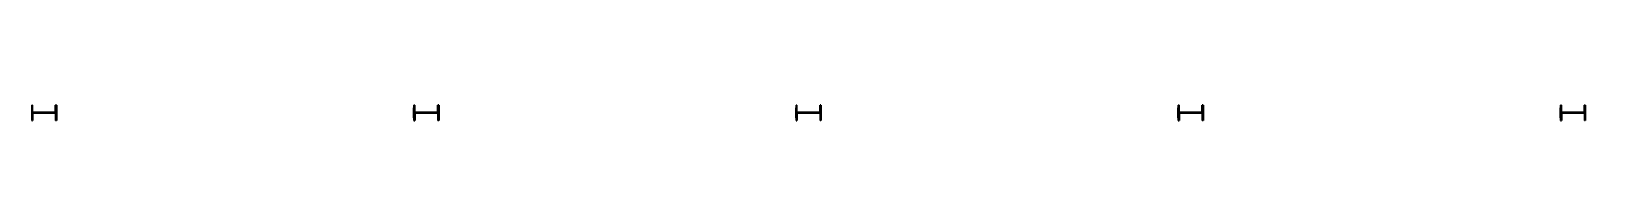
# Model space of a CAD drawing. Extents: x 0 to 768453, y -150 to 32537.
# Drawn here: x 104756 to 135853, y -150 to 537 of the extents above; entities that cross this region are included whole.
import ezdxf
from ezdxf.enums import TextEntityAlignment as Align

# ---------------------------------------------------------------- set-up
doc = ezdxf.new("R2010")
doc.units = 0

msp = doc.modelspace()

# ---------------------------------------------------------------- linework, layer by layer
at = {"layer": 'C1'}
for p, q in [((104756, 150), (104756, -150)), ((104756, 150), (104774, 150)), ((104756, 150, 3330), (104756, -150, 3330)), ((104756, 150, 3330), (104774, 150, 3330)), ((104756, 150, 6460), (104756, -150, 6460)), ((104756, 150, 6460), (104774, 150, 6460)), ((104774, 5.5), (104774, 150)), ((104774, 5.5, 3330), (104774, 150, 3330)), ((104774, 5.5, 6460), (104774, 150, 6460)), ((105226, 5.5), (104774, 5.5)), ((104774, 5.5), (104774, 5.5)), ((104774, 5.5), (104774, 5.5)), ((104774, 5.5), (104774, 5.5)), ((105226, 5.5, 3330), (104774, 5.5, 3330)), ((104774, 5.5, 3330), (104774, 5.5, 3330)), ((104774, 5.5, 3330), (104774, 5.5, 3330)), ((104774, 5.5, 3330), (104774, 5.5, 3330)), ((105226, 5.5, 6460), (104774, 5.5, 6460)), ((104774, 5.5, 6460), (104774, 5.5, 6460)), ((104774, 5.5, 6460), (104774, 5.5, 6460)), ((104774, 5.5, 6460), (104774, 5.5, 6460)), ((105226, 5.5), (105226, 150)), ((105244, 150), (105226, 150)), ((105226, 5.5, 3330), (105226, 150, 3330)), ((105244, 150, 3330), (105226, 150, 3330)), ((105226, 5.5, 6460), (105226, 150, 6460)), ((105244, 150, 6460), (105226, 150, 6460)), ((105226, 5.5), (105226, 5.5)), ((105226, 5.5), (105226, 5.5)), ((105226, 5.5), (105226, 5.5)), ((105226, 5.5, 3330), (105226, 5.5, 3330)), ((105226, 5.5, 3330), (105226, 5.5, 3330)), ((105226, 5.5, 3330), (105226, 5.5, 3330)), ((105226, 5.5, 6460), (105226, 5.5, 6460)), ((105226, 5.5, 6460), (105226, 5.5, 6460)), ((105226, 5.5, 6460), (105226, 5.5, 6460)), ((105244, 150), (105244, -150)), ((105244, 150, 3330), (105244, -150, 3330)), ((105244, 150, 6460), (105244, -150, 6460)), ((112256, 150), (112256, -150)), ((112256, 150), (112274, 150)), ((112256, 150, 3330), (112256, -150, 3330)), ((112256, 150, 3330), (112274, 150, 3330)), ((112256, 150, 6460), (112256, -150, 6460)), ((112256, 150, 6460), (112274, 150, 6460)), ((112274, 5.5), (112274, 150)), ((112274, 5.5, 3330), (112274, 150, 3330)), ((112274, 5.5, 6460), (112274, 150, 6460)), ((112726, 5.5), (112274, 5.5)), ((112274, 5.5), (112274, 5.5)), ((112274, 5.5), (112274, 5.5)), ((112274, 5.5), (112274, 5.5)), ((112726, 5.5, 3330), (112274, 5.5, 3330)), ((112274, 5.5, 3330), (112274, 5.5, 3330)), ((112274, 5.5, 3330), (112274, 5.5, 3330)), ((112274, 5.5, 3330), (112274, 5.5, 3330)), ((112726, 5.5, 6460), (112274, 5.5, 6460)), ((112274, 5.5, 6460), (112274, 5.5, 6460)), ((112274, 5.5, 6460), (112274, 5.5, 6460)), ((112274, 5.5, 6460), (112274, 5.5, 6460)), ((112726, 5.5), (112726, 150)), ((112744, 150), (112726, 150)), ((112726, 5.5, 3330), (112726, 150, 3330)), ((112744, 150, 3330), (112726, 150, 3330)), ((112726, 5.5, 6460), (112726, 150, 6460)), ((112744, 150, 6460), (112726, 150, 6460)), ((112726, 5.5), (112726, 5.5)), ((112726, 5.5), (112726, 5.5)), ((112726, 5.5), (112726, 5.5)), ((112726, 5.5, 3330), (112726, 5.5, 3330)), ((112726, 5.5, 3330), (112726, 5.5, 3330)), ((112726, 5.5, 3330), (112726, 5.5, 3330)), ((112726, 5.5, 6460), (112726, 5.5, 6460)), ((112726, 5.5, 6460), (112726, 5.5, 6460)), ((112726, 5.5, 6460), (112726, 5.5, 6460)), ((112744, 150), (112744, -150)), ((112744, 150, 3330), (112744, -150, 3330)), ((112744, 150, 6460), (112744, -150, 6460)), ((119756, 150), (119756, -150)), ((119756, 150), (119774, 150)), ((119756, 150, 3330), (119756, -150, 3330)), ((119756, 150, 3330), (119774, 150, 3330)), ((119756, 150, 6460), (119756, -150, 6460)), ((119756, 150, 6460), (119774, 150, 6460)), ((119774, 5.5), (119774, 150)), ((119774, 5.5, 3330), (119774, 150, 3330)), ((119774, 5.5, 6460), (119774, 150, 6460)), ((120226, 5.5), (119774, 5.5)), ((119774, 5.5), (119774, 5.5)), ((119774, 5.5), (119774, 5.5)), ((119774, 5.5), (119774, 5.5)), ((120226, 5.5, 3330), (119774, 5.5, 3330)), ((119774, 5.5, 3330), (119774, 5.5, 3330)), ((119774, 5.5, 3330), (119774, 5.5, 3330)), ((119774, 5.5, 3330), (119774, 5.5, 3330)), ((120226, 5.5, 6460), (119774, 5.5, 6460)), ((119774, 5.5, 6460), (119774, 5.5, 6460)), ((119774, 5.5, 6460), (119774, 5.5, 6460)), ((119774, 5.5, 6460), (119774, 5.5, 6460)), ((120226, 5.5), (120226, 150)), ((120244, 150), (120226, 150)), ((120226, 5.5, 3330), (120226, 150, 3330)), ((120244, 150, 3330), (120226, 150, 3330)), ((120226, 5.5, 6460), (120226, 150, 6460)), ((120244, 150, 6460), (120226, 150, 6460)), ((120226, 5.5), (120226, 5.5)), ((120226, 5.5), (120226, 5.5)), ((120226, 5.5), (120226, 5.5)), ((120226, 5.5, 3330), (120226, 5.5, 3330)), ((120226, 5.5, 3330), (120226, 5.5, 3330)), ((120226, 5.5, 3330), (120226, 5.5, 3330)), ((120226, 5.5, 6460), (120226, 5.5, 6460)), ((120226, 5.5, 6460), (120226, 5.5, 6460)), ((120226, 5.5, 6460), (120226, 5.5, 6460)), ((120244, 150), (120244, -150)), ((120244, 150, 3330), (120244, -150, 3330)), ((120244, 150, 6460), (120244, -150, 6460)), ((127256, 150), (127256, -150)), ((127256, 150), (127274, 150)), ((127256, 150, 3330), (127256, -150, 3330)), ((127256, 150, 3330), (127274, 150, 3330)), ((127256, 150, 6460), (127256, -150, 6460)), ((127256, 150, 6460), (127274, 150, 6460)), ((127274, 5.5), (127274, 150)), ((127274, 5.5, 3330), (127274, 150, 3330)), ((127274, 5.5, 6460), (127274, 150, 6460)), ((127726, 5.5), (127274, 5.5)), ((127274, 5.5), (127274, 5.5)), ((127274, 5.5), (127274, 5.5)), ((127274, 5.5), (127274, 5.5)), ((127726, 5.5, 3330), (127274, 5.5, 3330)), ((127274, 5.5, 3330), (127274, 5.5, 3330)), ((127274, 5.5, 3330), (127274, 5.5, 3330)), ((127274, 5.5, 3330), (127274, 5.5, 3330)), ((127726, 5.5, 6460), (127274, 5.5, 6460)), ((127274, 5.5, 6460), (127274, 5.5, 6460)), ((127274, 5.5, 6460), (127274, 5.5, 6460)), ((127274, 5.5, 6460), (127274, 5.5, 6460)), ((127726, 5.5), (127726, 150)), ((127744, 150), (127726, 150)), ((127726, 5.5, 3330), (127726, 150, 3330)), ((127744, 150, 3330), (127726, 150, 3330)), ((127726, 5.5, 6460), (127726, 150, 6460)), ((127744, 150, 6460), (127726, 150, 6460)), ((127726, 5.5), (127726, 5.5)), ((127726, 5.5), (127726, 5.5)), ((127726, 5.5), (127726, 5.5)), ((127726, 5.5, 3330), (127726, 5.5, 3330)), ((127726, 5.5, 3330), (127726, 5.5, 3330)), ((127726, 5.5, 3330), (127726, 5.5, 3330)), ((127726, 5.5, 6460), (127726, 5.5, 6460)), ((127726, 5.5, 6460), (127726, 5.5, 6460)), ((127726, 5.5, 6460), (127726, 5.5, 6460)), ((127744, 150), (127744, -150)), ((127744, 150, 3330), (127744, -150, 3330)), ((127744, 150, 6460), (127744, -150, 6460)), ((134756, 150), (134756, -150)), ((134756, 150), (134774, 150)), ((134756, 150, 3330), (134756, -150, 3330)), ((134756, 150, 3330), (134774, 150, 3330)), ((134756, 150, 6460), (134756, -150, 6460)), ((134756, 150, 6460), (134774, 150, 6460)), ((134774, 5.5), (134774, 150)), ((134774, 5.5, 3330), (134774, 150, 3330)), ((134774, 5.5, 6460), (134774, 150, 6460)), ((135226, 5.5), (134774, 5.5)), ((134774, 5.5), (134774, 5.5)), ((134774, 5.5), (134774, 5.5)), ((134774, 5.5), (134774, 5.5)), ((135226, 5.5, 3330), (134774, 5.5, 3330)), ((134774, 5.5, 3330), (134774, 5.5, 3330)), ((134774, 5.5, 3330), (134774, 5.5, 3330)), ((134774, 5.5, 3330), (134774, 5.5, 3330)), ((135226, 5.5, 6460), (134774, 5.5, 6460)), ((134774, 5.5, 6460), (134774, 5.5, 6460)), ((134774, 5.5, 6460), (134774, 5.5, 6460)), ((134774, 5.5, 6460), (134774, 5.5, 6460)), ((135226, 5.5), (135226, 150)), ((135244, 150), (135226, 150)), ((135226, 5.5, 3330), (135226, 150, 3330)), ((135244, 150, 3330), (135226, 150, 3330)), ((135226, 5.5, 6460), (135226, 150, 6460)), ((135244, 150, 6460), (135226, 150, 6460)), ((135226, 5.5), (135226, 5.5)), ((135226, 5.5), (135226, 5.5)), ((135226, 5.5), (135226, 5.5)), ((135226, 5.5, 3330), (135226, 5.5, 3330)), ((135226, 5.5, 3330), (135226, 5.5, 3330)), ((135226, 5.5, 3330), (135226, 5.5, 3330)), ((135226, 5.5, 6460), (135226, 5.5, 6460)), ((135226, 5.5, 6460), (135226, 5.5, 6460)), ((135226, 5.5, 6460), (135226, 5.5, 6460)), ((135244, 150), (135244, -150)), ((135244, 150, 3330), (135244, -150, 3330)), ((135244, 150, 6460), (135244, -150, 6460)), ((104756, -150), (104774, -150)), ((104756, -150, 3330), (104774, -150, 3330)), ((104756, -150, 6460), (104774, -150, 6460)), ((105226, -5.5), (104774, -5.5)), ((104774, -5.5), (104774, -5.5)), ((104774, -5.5), (104774, -5.5)), ((104774, -5.5), (104774, -5.5)), ((104774, -5.5), (104774, -150)), ((105226, -5.5, 3330), (104774, -5.5, 3330)), ((104774, -5.5, 3330), (104774, -5.5, 3330)), ((104774, -5.5, 3330), (104774, -5.5, 3330)), ((104774, -5.5, 3330), (104774, -5.5, 3330)), ((104774, -5.5, 3330), (104774, -150, 3330)), ((105226, -5.5, 6460), (104774, -5.5, 6460)), ((104774, -5.5, 6460), (104774, -5.5, 6460)), ((104774, -5.5, 6460), (104774, -5.5, 6460)), ((104774, -5.5, 6460), (104774, -5.5, 6460)), ((104774, -5.5, 6460), (104774, -150, 6460)), ((105226, -5.5), (105226, -5.5)), ((105226, -5.5), (105226, -5.5)), ((105226, -5.5), (105226, -5.5)), ((105226, -5.5), (105226, -150)), ((105226, -5.5, 3330), (105226, -5.5, 3330)), ((105226, -5.5, 3330), (105226, -5.5, 3330)), ((105226, -5.5, 3330), (105226, -5.5, 3330)), ((105226, -5.5, 3330), (105226, -150, 3330)), ((105226, -5.5, 6460), (105226, -5.5, 6460)), ((105226, -5.5, 6460), (105226, -5.5, 6460)), ((105226, -5.5, 6460), (105226, -5.5, 6460)), ((105226, -5.5, 6460), (105226, -150, 6460)), ((105244, -150), (105226, -150)), ((105244, -150, 3330), (105226, -150, 3330)), ((105244, -150, 6460), (105226, -150, 6460)), ((112256, -150), (112274, -150)), ((112256, -150, 3330), (112274, -150, 3330)), ((112256, -150, 6460), (112274, -150, 6460)), ((112726, -5.5), (112274, -5.5)), ((112274, -5.5), (112274, -5.5)), ((112274, -5.5), (112274, -5.5)), ((112274, -5.5), (112274, -5.5)), ((112274, -5.5), (112274, -150)), ((112726, -5.5, 3330), (112274, -5.5, 3330)), ((112274, -5.5, 3330), (112274, -5.5, 3330)), ((112274, -5.5, 3330), (112274, -5.5, 3330)), ((112274, -5.5, 3330), (112274, -5.5, 3330)), ((112274, -5.5, 3330), (112274, -150, 3330)), ((112726, -5.5, 6460), (112274, -5.5, 6460)), ((112274, -5.5, 6460), (112274, -5.5, 6460)), ((112274, -5.5, 6460), (112274, -5.5, 6460)), ((112274, -5.5, 6460), (112274, -5.5, 6460)), ((112274, -5.5, 6460), (112274, -150, 6460)), ((112726, -5.5), (112726, -5.5)), ((112726, -5.5), (112726, -5.5)), ((112726, -5.5), (112726, -5.5)), ((112726, -5.5), (112726, -150)), ((112726, -5.5, 3330), (112726, -5.5, 3330)), ((112726, -5.5, 3330), (112726, -5.5, 3330)), ((112726, -5.5, 3330), (112726, -5.5, 3330)), ((112726, -5.5, 3330), (112726, -150, 3330)), ((112726, -5.5, 6460), (112726, -5.5, 6460)), ((112726, -5.5, 6460), (112726, -5.5, 6460)), ((112726, -5.5, 6460), (112726, -5.5, 6460)), ((112726, -5.5, 6460), (112726, -150, 6460)), ((112744, -150), (112726, -150)), ((112744, -150, 3330), (112726, -150, 3330)), ((112744, -150, 6460), (112726, -150, 6460)), ((119756, -150), (119774, -150)), ((119756, -150, 3330), (119774, -150, 3330)), ((119756, -150, 6460), (119774, -150, 6460)), ((120226, -5.5), (119774, -5.5)), ((119774, -5.5), (119774, -5.5)), ((119774, -5.5), (119774, -5.5)), ((119774, -5.5), (119774, -5.5)), ((119774, -5.5), (119774, -150)), ((120226, -5.5, 3330), (119774, -5.5, 3330)), ((119774, -5.5, 3330), (119774, -5.5, 3330)), ((119774, -5.5, 3330), (119774, -5.5, 3330)), ((119774, -5.5, 3330), (119774, -5.5, 3330)), ((119774, -5.5, 3330), (119774, -150, 3330)), ((120226, -5.5, 6460), (119774, -5.5, 6460)), ((119774, -5.5, 6460), (119774, -5.5, 6460)), ((119774, -5.5, 6460), (119774, -5.5, 6460)), ((119774, -5.5, 6460), (119774, -5.5, 6460)), ((119774, -5.5, 6460), (119774, -150, 6460)), ((120226, -5.5), (120226, -5.5)), ((120226, -5.5), (120226, -5.5)), ((120226, -5.5), (120226, -5.5)), ((120226, -5.5), (120226, -150)), ((120226, -5.5, 3330), (120226, -5.5, 3330)), ((120226, -5.5, 3330), (120226, -5.5, 3330)), ((120226, -5.5, 3330), (120226, -5.5, 3330)), ((120226, -5.5, 3330), (120226, -150, 3330)), ((120226, -5.5, 6460), (120226, -5.5, 6460)), ((120226, -5.5, 6460), (120226, -5.5, 6460)), ((120226, -5.5, 6460), (120226, -5.5, 6460)), ((120226, -5.5, 6460), (120226, -150, 6460)), ((120244, -150), (120226, -150)), ((120244, -150, 3330), (120226, -150, 3330)), ((120244, -150, 6460), (120226, -150, 6460)), ((127256, -150), (127274, -150)), ((127256, -150, 3330), (127274, -150, 3330)), ((127256, -150, 6460), (127274, -150, 6460)), ((127726, -5.5), (127274, -5.5)), ((127274, -5.5), (127274, -5.5)), ((127274, -5.5), (127274, -5.5)), ((127274, -5.5), (127274, -5.5)), ((127274, -5.5), (127274, -150)), ((127726, -5.5, 3330), (127274, -5.5, 3330)), ((127274, -5.5, 3330), (127274, -5.5, 3330)), ((127274, -5.5, 3330), (127274, -5.5, 3330)), ((127274, -5.5, 3330), (127274, -5.5, 3330)), ((127274, -5.5, 3330), (127274, -150, 3330)), ((127726, -5.5, 6460), (127274, -5.5, 6460)), ((127274, -5.5, 6460), (127274, -5.5, 6460)), ((127274, -5.5, 6460), (127274, -5.5, 6460)), ((127274, -5.5, 6460), (127274, -5.5, 6460)), ((127274, -5.5, 6460), (127274, -150, 6460)), ((127726, -5.5), (127726, -5.5)), ((127726, -5.5), (127726, -5.5)), ((127726, -5.5), (127726, -5.5)), ((127726, -5.5), (127726, -150)), ((127726, -5.5, 3330), (127726, -5.5, 3330)), ((127726, -5.5, 3330), (127726, -5.5, 3330)), ((127726, -5.5, 3330), (127726, -5.5, 3330)), ((127726, -5.5, 3330), (127726, -150, 3330)), ((127726, -5.5, 6460), (127726, -5.5, 6460)), ((127726, -5.5, 6460), (127726, -5.5, 6460)), ((127726, -5.5, 6460), (127726, -5.5, 6460)), ((127726, -5.5, 6460), (127726, -150, 6460)), ((127744, -150), (127726, -150)), ((127744, -150, 3330), (127726, -150, 3330)), ((127744, -150, 6460), (127726, -150, 6460)), ((134756, -150), (134774, -150)), ((134756, -150, 3330), (134774, -150, 3330)), ((134756, -150, 6460), (134774, -150, 6460)), ((135226, -5.5), (134774, -5.5)), ((134774, -5.5), (134774, -5.5)), ((134774, -5.5), (134774, -5.5)), ((134774, -5.5), (134774, -5.5)), ((134774, -5.5), (134774, -150)), ((135226, -5.5, 3330), (134774, -5.5, 3330)), ((134774, -5.5, 3330), (134774, -5.5, 3330)), ((134774, -5.5, 3330), (134774, -5.5, 3330)), ((134774, -5.5, 3330), (134774, -5.5, 3330)), ((134774, -5.5, 3330), (134774, -150, 3330)), ((135226, -5.5, 6460), (134774, -5.5, 6460)), ((134774, -5.5, 6460), (134774, -5.5, 6460)), ((134774, -5.5, 6460), (134774, -5.5, 6460)), ((134774, -5.5, 6460), (134774, -5.5, 6460)), ((134774, -5.5, 6460), (134774, -150, 6460)), ((135226, -5.5), (135226, -5.5)), ((135226, -5.5), (135226, -5.5)), ((135226, -5.5), (135226, -5.5)), ((135226, -5.5), (135226, -150)), ((135226, -5.5, 3330), (135226, -5.5, 3330)), ((135226, -5.5, 3330), (135226, -5.5, 3330)), ((135226, -5.5, 3330), (135226, -5.5, 3330)), ((135226, -5.5, 3330), (135226, -150, 3330)), ((135226, -5.5, 6460), (135226, -5.5, 6460)), ((135226, -5.5, 6460), (135226, -5.5, 6460)), ((135226, -5.5, 6460), (135226, -5.5, 6460)), ((135226, -5.5, 6460), (135226, -150, 6460)), ((135244, -150), (135226, -150)), ((135244, -150, 3330), (135226, -150, 3330)), ((135244, -150, 6460), (135226, -150, 6460))]:
    msp.add_line(p, q, dxfattribs=at)
at = {"layer": 'G42', "extrusion": (-1, 0, 0)}
for p, q in [((112256, -100, 3530), (112256, 100, 3530)), ((112256, -100, 3130), (112256, 100, 3130)), ((112256, 4.5, 3516), (112256, 100, 3516)), ((112256, 100, 3530), (112256, 100, 3516)), ((112256, 4.5, 3144), (112256, 100, 3144)), ((112256, 100, 3130), (112256, 100, 3144)), ((112256, -100, 6660), (112256, 100, 6660)), ((112256, -100, 6260), (112256, 100, 6260)), ((112256, 4.5, 6646), (112256, 100, 6646)), ((112256, 100, 6660), (112256, 100, 6646)), ((112256, 4.5, 6274), (112256, 100, 6274)), ((112256, 100, 6260), (112256, 100, 6274)), ((112256, 4.5, 3144), (112256, 4.5, 3516)), ((112256, 4.5, 3144), (112256, 4.5, 3144)), ((112256, 4.5, 3516), (112256, 4.5, 3516)), ((112256, 4.5, 3144), (112256, 4.5, 3144)), ((112256, 4.5, 3516), (112256, 4.5, 3516)), ((112256, 4.5, 3144), (112256, 4.5, 3144)), ((112256, 4.5, 3516), (112256, 4.5, 3516)), ((112256, 4.5, 6274), (112256, 4.5, 6646)), ((112256, 4.5, 6274), (112256, 4.5, 6274)), ((112256, 4.5, 6646), (112256, 4.5, 6646)), ((112256, 4.5, 6274), (112256, 4.5, 6274)), ((112256, 4.5, 6646), (112256, 4.5, 6646)), ((112256, 4.5, 6274), (112256, 4.5, 6274)), ((112256, 4.5, 6646), (112256, 4.5, 6646)), ((119756, -100, 3530), (119756, 100, 3530)), ((119756, -100, 3130), (119756, 100, 3130)), ((119756, 4.5, 3516), (119756, 100, 3516)), ((119756, 100, 3530), (119756, 100, 3516)), ((119756, 4.5, 3144), (119756, 100, 3144)), ((119756, 100, 3130), (119756, 100, 3144)), ((119756, -100, 6660), (119756, 100, 6660)), ((119756, -100, 6260), (119756, 100, 6260)), ((119756, 4.5, 6646), (119756, 100, 6646)), ((119756, 100, 6660), (119756, 100, 6646)), ((119756, 4.5, 6274), (119756, 100, 6274)), ((119756, 100, 6260), (119756, 100, 6274)), ((119756, 4.5, 3144), (119756, 4.5, 3516)), ((119756, 4.5, 3144), (119756, 4.5, 3144)), ((119756, 4.5, 3516), (119756, 4.5, 3516)), ((119756, 4.5, 3144), (119756, 4.5, 3144)), ((119756, 4.5, 3516), (119756, 4.5, 3516)), ((119756, 4.5, 3144), (119756, 4.5, 3144)), ((119756, 4.5, 3516), (119756, 4.5, 3516)), ((119756, 4.5, 6274), (119756, 4.5, 6646)), ((119756, 4.5, 6274), (119756, 4.5, 6274)), ((119756, 4.5, 6646), (119756, 4.5, 6646)), ((119756, 4.5, 6274), (119756, 4.5, 6274)), ((119756, 4.5, 6646), (119756, 4.5, 6646)), ((119756, 4.5, 6274), (119756, 4.5, 6274)), ((119756, 4.5, 6646), (119756, 4.5, 6646)), ((127256, -100, 3530), (127256, 100, 3530)), ((127256, -100, 3130), (127256, 100, 3130)), ((127256, 4.5, 3516), (127256, 100, 3516)), ((127256, 100, 3530), (127256, 100, 3516)), ((127256, 4.5, 3144), (127256, 100, 3144)), ((127256, 100, 3130), (127256, 100, 3144)), ((127256, -100, 6660), (127256, 100, 6660)), ((127256, -100, 6260), (127256, 100, 6260)), ((127256, 4.5, 6646), (127256, 100, 6646)), ((127256, 100, 6660), (127256, 100, 6646)), ((127256, 4.5, 6274), (127256, 100, 6274)), ((127256, 100, 6260), (127256, 100, 6274)), ((127256, 4.5, 3144), (127256, 4.5, 3516)), ((127256, 4.5, 3144), (127256, 4.5, 3144)), ((127256, 4.5, 3516), (127256, 4.5, 3516)), ((127256, 4.5, 3144), (127256, 4.5, 3144)), ((127256, 4.5, 3516), (127256, 4.5, 3516)), ((127256, 4.5, 3144), (127256, 4.5, 3144)), ((127256, 4.5, 3516), (127256, 4.5, 3516)), ((127256, 4.5, 6274), (127256, 4.5, 6646)), ((127256, 4.5, 6274), (127256, 4.5, 6274)), ((127256, 4.5, 6646), (127256, 4.5, 6646)), ((127256, 4.5, 6274), (127256, 4.5, 6274)), ((127256, 4.5, 6646), (127256, 4.5, 6646)), ((127256, 4.5, 6274), (127256, 4.5, 6274)), ((127256, 4.5, 6646), (127256, 4.5, 6646)), ((134756, -100, 3530), (134756, 100, 3530)), ((134756, -100, 3130), (134756, 100, 3130)), ((134756, 4.5, 3516), (134756, 100, 3516)), ((134756, 100, 3530), (134756, 100, 3516)), ((134756, 4.5, 3144), (134756, 100, 3144)), ((134756, 100, 3130), (134756, 100, 3144)), ((134756, -100, 6660), (134756, 100, 6660)), ((134756, -100, 6260), (134756, 100, 6260)), ((134756, 4.5, 6646), (134756, 100, 6646)), ((134756, 100, 6660), (134756, 100, 6646)), ((134756, 4.5, 6274), (134756, 100, 6274)), ((134756, 100, 6260), (134756, 100, 6274)), ((134756, 4.5, 3144), (134756, 4.5, 3516)), ((134756, 4.5, 3144), (134756, 4.5, 3144)), ((134756, 4.5, 3516), (134756, 4.5, 3516)), ((134756, 4.5, 3144), (134756, 4.5, 3144)), ((134756, 4.5, 3516), (134756, 4.5, 3516)), ((134756, 4.5, 3144), (134756, 4.5, 3144)), ((134756, 4.5, 3516), (134756, 4.5, 3516)), ((134756, 4.5, 6274), (134756, 4.5, 6646)), ((134756, 4.5, 6274), (134756, 4.5, 6274)), ((134756, 4.5, 6646), (134756, 4.5, 6646)), ((134756, 4.5, 6274), (134756, 4.5, 6274)), ((134756, 4.5, 6646), (134756, 4.5, 6646)), ((134756, 4.5, 6274), (134756, 4.5, 6274)), ((134756, 4.5, 6646), (134756, 4.5, 6646)), ((112256, -4.5, 3144), (112256, -4.5, 3516)), ((112256, -4.5, 3516), (112256, -4.5, 3516)), ((112256, -4.5, 3144), (112256, -4.5, 3144)), ((112256, -4.5, 3516), (112256, -4.5, 3516)), ((112256, -4.5, 3144), (112256, -4.5, 3144)), ((112256, -4.5, 3516), (112256, -4.5, 3516)), ((112256, -4.5, 3144), (112256, -4.5, 3144)), ((112256, -4.5, 3516), (112256, -100, 3516)), ((112256, -4.5, 3144), (112256, -100, 3144)), ((112256, -4.5, 6274), (112256, -4.5, 6646)), ((112256, -4.5, 6646), (112256, -4.5, 6646)), ((112256, -4.5, 6274), (112256, -4.5, 6274)), ((112256, -4.5, 6646), (112256, -4.5, 6646)), ((112256, -4.5, 6274), (112256, -4.5, 6274)), ((112256, -4.5, 6646), (112256, -4.5, 6646)), ((112256, -4.5, 6274), (112256, -4.5, 6274)), ((112256, -4.5, 6646), (112256, -100, 6646)), ((112256, -4.5, 6274), (112256, -100, 6274)), ((112256, -100, 3530), (112256, -100, 3516)), ((112256, -100, 3130), (112256, -100, 3144)), ((112256, -100, 6660), (112256, -100, 6646)), ((112256, -100, 6260), (112256, -100, 6274)), ((119756, -4.5, 3144), (119756, -4.5, 3516)), ((119756, -4.5, 3516), (119756, -4.5, 3516)), ((119756, -4.5, 3144), (119756, -4.5, 3144)), ((119756, -4.5, 3516), (119756, -4.5, 3516)), ((119756, -4.5, 3144), (119756, -4.5, 3144)), ((119756, -4.5, 3516), (119756, -4.5, 3516)), ((119756, -4.5, 3144), (119756, -4.5, 3144)), ((119756, -4.5, 3516), (119756, -100, 3516)), ((119756, -4.5, 3144), (119756, -100, 3144)), ((119756, -4.5, 6274), (119756, -4.5, 6646)), ((119756, -4.5, 6646), (119756, -4.5, 6646)), ((119756, -4.5, 6274), (119756, -4.5, 6274)), ((119756, -4.5, 6646), (119756, -4.5, 6646)), ((119756, -4.5, 6274), (119756, -4.5, 6274)), ((119756, -4.5, 6646), (119756, -4.5, 6646)), ((119756, -4.5, 6274), (119756, -4.5, 6274)), ((119756, -4.5, 6646), (119756, -100, 6646)), ((119756, -4.5, 6274), (119756, -100, 6274)), ((119756, -100, 3530), (119756, -100, 3516)), ((119756, -100, 3130), (119756, -100, 3144)), ((119756, -100, 6660), (119756, -100, 6646)), ((119756, -100, 6260), (119756, -100, 6274)), ((127256, -4.5, 3144), (127256, -4.5, 3516)), ((127256, -4.5, 3516), (127256, -4.5, 3516)), ((127256, -4.5, 3144), (127256, -4.5, 3144)), ((127256, -4.5, 3516), (127256, -4.5, 3516)), ((127256, -4.5, 3144), (127256, -4.5, 3144)), ((127256, -4.5, 3516), (127256, -4.5, 3516)), ((127256, -4.5, 3144), (127256, -4.5, 3144)), ((127256, -4.5, 3516), (127256, -100, 3516)), ((127256, -4.5, 3144), (127256, -100, 3144)), ((127256, -4.5, 6274), (127256, -4.5, 6646)), ((127256, -4.5, 6646), (127256, -4.5, 6646)), ((127256, -4.5, 6274), (127256, -4.5, 6274)), ((127256, -4.5, 6646), (127256, -4.5, 6646)), ((127256, -4.5, 6274), (127256, -4.5, 6274)), ((127256, -4.5, 6646), (127256, -4.5, 6646)), ((127256, -4.5, 6274), (127256, -4.5, 6274)), ((127256, -4.5, 6646), (127256, -100, 6646)), ((127256, -4.5, 6274), (127256, -100, 6274)), ((127256, -100, 3530), (127256, -100, 3516)), ((127256, -100, 3130), (127256, -100, 3144)), ((127256, -100, 6660), (127256, -100, 6646)), ((127256, -100, 6260), (127256, -100, 6274)), ((134756, -4.5, 3144), (134756, -4.5, 3516)), ((134756, -4.5, 3516), (134756, -4.5, 3516)), ((134756, -4.5, 3144), (134756, -4.5, 3144)), ((134756, -4.5, 3516), (134756, -4.5, 3516)), ((134756, -4.5, 3144), (134756, -4.5, 3144)), ((134756, -4.5, 3516), (134756, -4.5, 3516)), ((134756, -4.5, 3144), (134756, -4.5, 3144)), ((134756, -4.5, 3516), (134756, -100, 3516)), ((134756, -4.5, 3144), (134756, -100, 3144)), ((134756, -4.5, 6274), (134756, -4.5, 6646)), ((134756, -4.5, 6646), (134756, -4.5, 6646)), ((134756, -4.5, 6274), (134756, -4.5, 6274)), ((134756, -4.5, 6646), (134756, -4.5, 6646)), ((134756, -4.5, 6274), (134756, -4.5, 6274)), ((134756, -4.5, 6646), (134756, -4.5, 6646)), ((134756, -4.5, 6274), (134756, -4.5, 6274)), ((134756, -4.5, 6646), (134756, -100, 6646)), ((134756, -4.5, 6274), (134756, -100, 6274)), ((134756, -100, 3530), (134756, -100, 3516)), ((134756, -100, 3130), (134756, -100, 3144)), ((134756, -100, 6660), (134756, -100, 6646)), ((134756, -100, 6260), (134756, -100, 6274))]:
    msp.add_line(p, q, dxfattribs=at)
at = {"layer": 'G43', "extrusion": (-1, 0, 0)}
for p, q in [((112256, -100, 9790), (112256, 100, 9790)), ((112256, -100, 9390), (112256, 100, 9390)), ((112256, 4, 9777), (112256, 100, 9777)), ((112256, 100, 9790), (112256, 100, 9777)), ((112256, 4, 9403), (112256, 100, 9403)), ((112256, 100, 9390), (112256, 100, 9403)), ((112256, 4, 9403), (112256, 4, 9777)), ((112256, 4, 9403), (112256, 4, 9403)), ((112256, 4, 9777), (112256, 4, 9777)), ((112256, 4, 9403), (112256, 4, 9403)), ((112256, 4, 9777), (112256, 4, 9777)), ((112256, 4, 9403), (112256, 4, 9403)), ((112256, 4, 9777), (112256, 4, 9777)), ((119756, -100, 9790), (119756, 100, 9790)), ((119756, -100, 9390), (119756, 100, 9390)), ((119756, 4, 9777), (119756, 100, 9777)), ((119756, 100, 9790), (119756, 100, 9777)), ((119756, 4, 9403), (119756, 100, 9403)), ((119756, 100, 9390), (119756, 100, 9403)), ((119756, 4, 9403), (119756, 4, 9777)), ((119756, 4, 9403), (119756, 4, 9403)), ((119756, 4, 9777), (119756, 4, 9777)), ((119756, 4, 9403), (119756, 4, 9403)), ((119756, 4, 9777), (119756, 4, 9777)), ((119756, 4, 9403), (119756, 4, 9403)), ((119756, 4, 9777), (119756, 4, 9777)), ((127256, -100, 9790), (127256, 100, 9790)), ((127256, -100, 9390), (127256, 100, 9390)), ((127256, 4, 9777), (127256, 100, 9777)), ((127256, 100, 9790), (127256, 100, 9777)), ((127256, 4, 9403), (127256, 100, 9403)), ((127256, 100, 9390), (127256, 100, 9403)), ((127256, 4, 9403), (127256, 4, 9777)), ((127256, 4, 9403), (127256, 4, 9403)), ((127256, 4, 9777), (127256, 4, 9777)), ((127256, 4, 9403), (127256, 4, 9403)), ((127256, 4, 9777), (127256, 4, 9777)), ((127256, 4, 9403), (127256, 4, 9403)), ((127256, 4, 9777), (127256, 4, 9777)), ((134756, -100, 9790), (134756, 100, 9790)), ((134756, -100, 9390), (134756, 100, 9390)), ((134756, 4, 9777), (134756, 100, 9777)), ((134756, 100, 9790), (134756, 100, 9777)), ((134756, 4, 9403), (134756, 100, 9403)), ((134756, 100, 9390), (134756, 100, 9403)), ((134756, 4, 9403), (134756, 4, 9777)), ((134756, 4, 9403), (134756, 4, 9403)), ((134756, 4, 9777), (134756, 4, 9777)), ((134756, 4, 9403), (134756, 4, 9403)), ((134756, 4, 9777), (134756, 4, 9777)), ((134756, 4, 9403), (134756, 4, 9403)), ((134756, 4, 9777), (134756, 4, 9777)), ((112256, -4, 9403), (112256, -4, 9777)), ((112256, -4, 9777), (112256, -4, 9777)), ((112256, -4, 9403), (112256, -4, 9403)), ((112256, -4, 9777), (112256, -4, 9777)), ((112256, -4, 9403), (112256, -4, 9403)), ((112256, -4, 9777), (112256, -4, 9777)), ((112256, -4, 9403), (112256, -4, 9403)), ((112256, -4, 9777), (112256, -100, 9777)), ((112256, -4, 9403), (112256, -100, 9403)), ((112256, -100, 9790), (112256, -100, 9777)), ((112256, -100, 9390), (112256, -100, 9403)), ((119756, -4, 9403), (119756, -4, 9777)), ((119756, -4, 9777), (119756, -4, 9777)), ((119756, -4, 9403), (119756, -4, 9403)), ((119756, -4, 9777), (119756, -4, 9777)), ((119756, -4, 9403), (119756, -4, 9403)), ((119756, -4, 9777), (119756, -4, 9777)), ((119756, -4, 9403), (119756, -4, 9403)), ((119756, -4, 9777), (119756, -100, 9777)), ((119756, -4, 9403), (119756, -100, 9403)), ((119756, -100, 9790), (119756, -100, 9777)), ((119756, -100, 9390), (119756, -100, 9403)), ((127256, -4, 9403), (127256, -4, 9777)), ((127256, -4, 9777), (127256, -4, 9777)), ((127256, -4, 9403), (127256, -4, 9403)), ((127256, -4, 9777), (127256, -4, 9777)), ((127256, -4, 9403), (127256, -4, 9403)), ((127256, -4, 9777), (127256, -4, 9777)), ((127256, -4, 9403), (127256, -4, 9403)), ((127256, -4, 9777), (127256, -100, 9777)), ((127256, -4, 9403), (127256, -100, 9403)), ((127256, -100, 9790), (127256, -100, 9777)), ((127256, -100, 9390), (127256, -100, 9403)), ((134756, -4, 9403), (134756, -4, 9777)), ((134756, -4, 9777), (134756, -4, 9777)), ((134756, -4, 9403), (134756, -4, 9403)), ((134756, -4, 9777), (134756, -4, 9777)), ((134756, -4, 9403), (134756, -4, 9403)), ((134756, -4, 9777), (134756, -4, 9777)), ((134756, -4, 9403), (134756, -4, 9403)), ((134756, -4, 9777), (134756, -100, 9777)), ((134756, -4, 9403), (134756, -100, 9403)), ((134756, -100, 9790), (134756, -100, 9777)), ((134756, -100, 9390), (134756, -100, 9403))]:
    msp.add_line(p, q, dxfattribs=at)

# ---------------------------------------------------------------- texts
at = {"layer": 'C1', "extrusion": (0, -1, 0)}
for p in [(105536.8, 1665, -536.8), (105536.8, 4895, -536.8), (105536.8, 8025, -536.8), (113036.8, 1665, -536.8), (113036.8, 4895, -536.8), (113036.8, 8025, -536.8), (120536.8, 1665, -536.8), (120536.8, 4895, -536.8), (120536.8, 8025, -536.8), (128036.8, 1665, -536.8), (128036.8, 4895, -536.8), (128036.8, 8025, -536.8), (135536.8, 1665, -536.8), (135536.8, 4895, -536.8), (135536.8, 8025, -536.8)]:
    msp.add_text('C1', height=400, dxfattribs=at).set_placement(p, align=Align.BOTTOM_CENTER)
at = {"layer": 'G42', "extrusion": (0, -1, 0)}
for p in [(109190, 3330, -440), (109190, 6460, -440), (116690, 3330, -440), (116690, 6460, -440), (124190, 3330, -440), (124190, 6460, -440), (131690, 3330, -440), (131690, 6460, -440)]:
    msp.add_text('G42', height=400, dxfattribs=at).set_placement(p, align=Align.BOTTOM_CENTER)
at = {"layer": 'G43', "extrusion": (0, -1, 0)}
for p in [(109190, 9590, -440), (116690, 9590, -440), (124190, 9590, -440), (131690, 9590, -440)]:
    msp.add_text('G43', height=400, dxfattribs=at).set_placement(p, align=Align.BOTTOM_CENTER)

doc.saveas('drawing.dxf')
